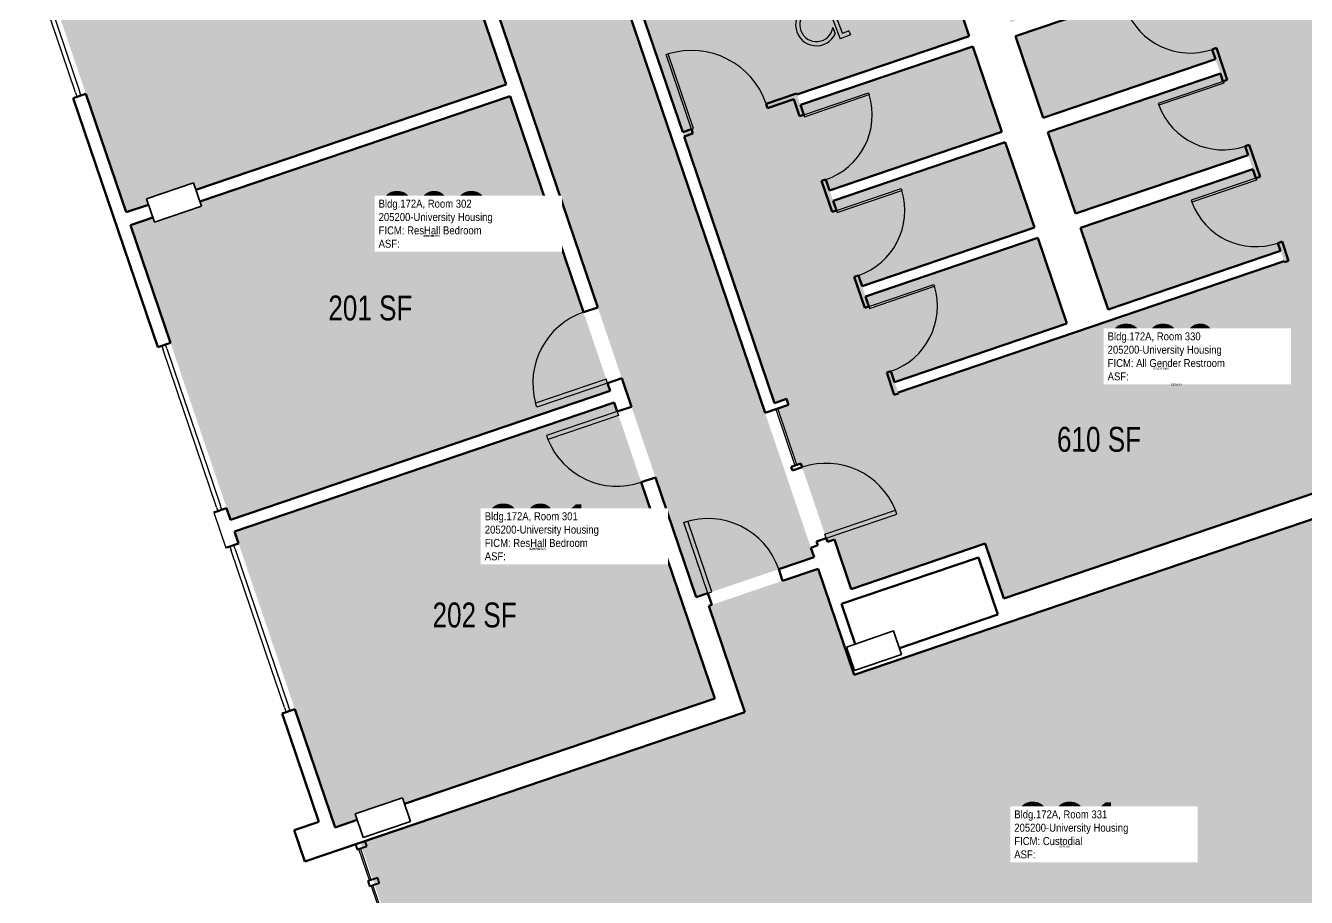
# Model space of a CAD drawing. Header units: inches. Extents: x 69231989 to 69233852, y 27661192 to 27663777.
# Drawn here: x 69232142 to 69232759, y 27662717 to 27663137 of the extents above; entities that cross this region are included whole.
import ezdxf
from ezdxf.enums import TextEntityAlignment as Align

# ---------------------------------------------------------------- set-up
doc = ezdxf.new("R2010")
doc.units = ezdxf.units.IN
doc.header["$LTSCALE"] = 100
doc.header["$MEASUREMENT"] = 0
doc.layers.get('0').update_dxf_attribs({"linetype": 'CONTINUOUS'})
for name, color, linetype in [('A-COLS', 5, 'CONTINUOUS'), ('A-DOOR', 2, 'CONTINUOUS'), ('A-GLAZ', 1, 'CONTINUOUS'), ('A-IDEN-ICON', 4, 'CONTINUOUS'), ('A-IDEN-RNUM', 7, 'CONTINUOUS'), ('A-IDEN-SNUM', 4, 'CONTINUOUS'), ('A-IDEN-VNUM', 4, 'CONTINUOUS'), ('A-WALL', 5, 'CONTINUOUS'), ('AREA-TEXT', 3, 'CONTINUOUS'), ('Rooms-Category-Color', 7, 'CONTINUOUS'), ('Rooms-College-Color', 7, 'CONTINUOUS'), ('Rooms-Department-Color', 7, 'CONTINUOUS'), ('Rooms-Division-Color', 7, 'CONTINUOUS'), ('Rooms-Information', 7, 'CONTINUOUS')]:
    doc.layers.add(name, color=color, linetype=linetype)
doc.styles.add('CP_AREA', font='arial.ttf', dxfattribs={"height": 15})
doc.styles.add('CP_ROOMSNUMBER', font='arial.ttf', dxfattribs={"height": 1})
doc.styles.add('CP_ROOMVNUMBER', font='arial.ttf', dxfattribs={"width": 0.85, "height": 0.075})

# ---------------------------------------------------------------- blocks, each defined once
blk = doc.blocks.new('08_Single-Flush - 08_Single-Flush_3_-0_ x 7_-0_-5597139-LEVEL 3')
at = {"layer": 'A-DOOR', "color": 7}
for p, q in [((16, -3.62), (16, -39.57)), ((18, -3.62), (16, -3.62)), ((18, -3.62), (18, -39.57)), ((18, -39.57), (16, -39.57))]:
    blk.add_line(p, q, dxfattribs=at)
at = {"layer": 'A-DOOR', "lineweight": 25}
blk.add_arc((18, -3.62), 36, 180, 266.81526, dxfattribs=at)
blk = doc.blocks.new('08_Single-Flush - 08_Single-Flush_3_-0_ x 7_-0_-5597140-LEVEL 3')
at = {"layer": 'A-DOOR', "color": 7}
for p, q in [((16, 3.62), (16, 39.57)), ((18, 39.57), (16, 39.57)), ((18, 3.62), (18, 39.57)), ((18, 3.62), (16, 3.62))]:
    blk.add_line(p, q, dxfattribs=at)
at = {"layer": 'A-DOOR', "lineweight": 25}
blk.add_arc((18, 3.62), 36, 93.18474, 180, dxfattribs=at)
blk = doc.blocks.new('Single-Flush Vision - 36_ x 84_-2222899-LEVEL 3')
at = {"layer": 'A-DOOR'}
for p, q in [((16, -2.9375), (16, -38.9375)), ((18, -2.9375), (16, -2.9375)), ((18, -2.9375), (18, -38.9375)), ((18, -38.9375), (16, -38.9375))]:
    blk.add_line(p, q, dxfattribs=at)
at = {"layer": 'A-DOOR', "lineweight": 25}
blk.add_arc((18, -2.9375), 36, 180, 270, dxfattribs=at)
blk = doc.blocks.new('Panel Door - Panel Door_2_-9_ x 7_-8_-4517476-LEVEL 3')
at = {"layer": 'A-DOOR', "color": 7}
for p, q in [((15.5, -1.06), (15.5, -34.05)), ((16.5, -1.06), (15.5, -1.06)), ((16.5, -1.06), (16.5, -34.05)), ((16.5, -34.05), (15.5, -34.05))]:
    blk.add_line(p, q, dxfattribs=at)
at = {"layer": 'A-DOOR', "lineweight": 25}
blk.add_arc((16.5, -1.06), 33, 180, 268.2635, dxfattribs=at)
blk = doc.blocks.new('Panel Door - Panel Door_2_-9_ x 7_-8_-4517478-LEVEL 3')
at = {"layer": 'A-DOOR', "color": 7}
for p, q in [((15.5, 1.06), (15.5, 34.05)), ((16.5, 34.05), (15.5, 34.05)), ((16.5, 1.06), (16.5, 34.05)), ((16.5, 1.06), (15.5, 1.06))]:
    blk.add_line(p, q, dxfattribs=at)
at = {"layer": 'A-DOOR', "lineweight": 25}
blk.add_arc((16.5, 1.06), 33, 91.7365, 180, dxfattribs=at)
blk = doc.blocks.new('Panel Door - Panel Door_3_-2_ x 7_-8_-4517475-LEVEL 3')
at = {"layer": 'A-DOOR', "color": 7}
for p, q in [((18, -1.06), (18, -39.05)), ((19, -1.06), (18, -1.06)), ((19, -1.06), (19, -39.05)), ((19, -39.05), (18, -39.05))]:
    blk.add_line(p, q, dxfattribs=at)
at = {"layer": 'A-DOOR', "lineweight": 25}
blk.add_arc((19, -1.06), 38, 180, 268.49204, dxfattribs=at)
blk = doc.blocks.new('08_Single-Flush - 08_Single-Flush_3_-0_ x 7_-0_-3393118-LEVEL 3')
at = {"layer": 'A-DOOR', "color": 7}
for p, q in [((16, 2.5), (16, 38.44)), ((18, 38.44), (16, 38.44)), ((18, 2.5), (18, 38.44)), ((18, 2.5), (16, 2.5))]:
    blk.add_line(p, q, dxfattribs=at)
at = {"layer": 'A-DOOR', "lineweight": 25}
blk.add_arc((18, 2.5), 36, 93.18474, 180, dxfattribs=at)
blk = doc.blocks.new('CPHC')
for p, q in [((5.49, 8), (5.01, 15.77)), ((6.31, 11), (6.12, 14.1)), ((4.7, 9.57), (4.63, 10.7)), ((10, 11), (6.31, 11)), ((6.37, 10), (10, 10)), ((6.43, 9), (6.37, 10)), ((10, 11), (10, 10)), ((5.49, 8), (10.79, 8)), ((11.48, 9), (6.43, 9)), ((10.79, 8), (12.74, 2.99)), ((11.48, 9), (13.31, 4.28)), ((10.95, 5.66), (11.53, 4.17)), ((15.18, 3.93), (12.74, 2.99)), ((14.82, 4.87), (13.31, 4.28)), ((14.82, 4.87), (15.18, 3.93))]:
    blk.add_line(p, q)
for centre, radius, start, end in [((6.35, 15.46), 1.38, 260.2584, 166.6451), ((7, 6.3), 5, 118.3454, 334.8586), ((7, 6.3), 4, 125.1719, 350.8537)]:
    blk.add_arc(centre, radius, start, end)

msp = doc.modelspace()

# ---------------------------------------------------------------- hatches: boundary and pattern name
at = {"layer": 'Rooms-Category-Color', "true_color": 0xadadad}
for points in [[(69232956.38, 27662608), (69233013.19, 27662627.3), (69232952.18, 27662806.9), (69232902.04, 27662954.49), (69232859.22, 27663080.54), (69232801.14, 27663251.51), (69232758.74, 27663376.32), (69232700.42, 27663548), (69232680.62, 27663606.3), (69232669.1, 27663640.2), (69232612.35, 27663620.92), (69232655.85, 27663492.86), (69232641.95, 27663488.13), (69232363.28, 27663393.47), (69232349.37, 27663388.74), (69232305.86, 27663516.8), (69232249.67, 27663497.71), (69232249.05, 27663497.5), (69232258.02, 27663471.11), (69232260.83, 27663462.83), (69232280.9, 27663403.77), (69232282.26, 27663399.74), (69232282.28, 27663399.68), (69232330.81, 27663256.83), (69232381.35, 27663108.05), (69232431.49, 27662960.46), (69232465.1, 27662861.51), (69232521.92, 27662880.8), (69232520.18, 27662885.93), (69232502, 27662939.42), (69232497.34, 27662953.15), (69232429.13, 27663153.94), (69232370.58, 27663326.31), (69232368.67, 27663331.93), (69232431.51, 27663353.28), (69232432.48, 27663350.44), (69232466.57, 27663362.02), (69232465.6, 27663364.86), (69232478.15, 27663369.12), (69232479.11, 27663366.28), (69232513.2, 27663377.86), (69232512.23, 27663380.7), (69232571.77, 27663400.92), (69232669.47, 27663434.11), (69232675.09, 27663436.02), (69232722.35, 27663296.92), (69232719.51, 27663295.95), (69232731.81, 27663259.73), (69232734.65, 27663260.7), (69232735.58, 27663257.98), (69232804.25, 27663055.82), (69232814.1, 27663026.83), (69232832.86, 27662971.61), (69232834.55, 27662966.62), (69232828.87, 27662964.69), (69232829.19, 27662963.74), (69232835.72, 27662963.19), (69232845.05, 27662935.73), (69232895.99, 27662785.75), (69232893.15, 27662784.79), (69232905.82, 27662747.5), (69232908.66, 27662748.47), (69232914.51, 27662731.25), (69232923.35, 27662705.23), (69232924.51, 27662701.79), (69232924.54, 27662701.73), (69232951.21, 27662623.2)], [(69232826.83, 27662962.94), (69232805.87, 27663024.63), (69232802.56, 27663023.5), (69232792.89, 27663051.96), (69232798.69, 27663053.93), (69232733.95, 27663244.49), (69232596.48, 27663197.79), (69232616.59, 27663138.61), (69232699.67, 27663166.83), (69232702, 27663159.97), (69232618.92, 27663131.75), (69232632.27, 27663092.45), (69232715.35, 27663120.68), (69232717.69, 27663113.81), (69232634.6, 27663085.59), (69232647.95, 27663046.29), (69232731.03, 27663074.52), (69232733.37, 27663067.65), (69232650.28, 27663039.43), (69232663.63, 27663000.13), (69232746.71, 27663028.36), (69232748.4, 27663023.39), (69232714.32, 27663011.81), (69232596.49, 27662971.78), (69232596.65, 27662971.31), (69232562.4, 27662960.2), (69232560.72, 27662965.17), (69232643.74, 27662993.38), (69232629.75, 27663034.57), (69232546.72, 27663006.36), (69232545.04, 27663011.33), (69232628.06, 27663039.54), (69232614.07, 27663080.73), (69232531.04, 27663052.52), (69232529.35, 27663057.49), (69232612.38, 27663085.7), (69232598.39, 27663126.88), (69232515.36, 27663098.68), (69232513.67, 27663103.65), (69232596.7, 27663131.86), (69232576.6, 27663191.03), (69232438.65, 27663144.17), (69232502.9, 27662955.04), (69232508.7, 27662957.01), (69232509.64, 27662954.26), (69232504.43, 27662952.49), (69232513.65, 27662925.36), (69232515.54, 27662926), (69232528.41, 27662888.13), (69232531.72, 27662889.25), (69232539.81, 27662865.44), (69232604.38, 27662887.37), (69232613.39, 27662860.86), (69232772.18, 27662914.8), (69232763.18, 27662941.32)], [(69232828.05, 27662576.94), (69232827.87, 27662577.46), (69232798.84, 27662662.93), (69232797.67, 27662666.36), (69232797.65, 27662666.42), (69232785.03, 27662703.59), (69232790, 27662705.28), (69232802.64, 27662668.05), (69232880.46, 27662694.49), (69232867.82, 27662731.71), (69232885.98, 27662737.88), (69232901.13, 27662743.03), (69232899.89, 27662746.68), (69232887.59, 27662782.9), (69232839.22, 27662925.3), (69232778.41, 27662904.64), (69232775.92, 27662903.8), (69232615.9, 27662849.44), (69232614.64, 27662849.01), (69232564.75, 27662832.06), (69232543.68, 27662824.9), (69232541.19, 27662824.06), (69232540.35, 27662826.54), (69232536.71, 27662837.25), (69232529.29, 27662859.09), (69232528.45, 27662861.58), (69232523.81, 27662875.24), (69232471.14, 27662857.35), (69232488.52, 27662806.17), (69232328.03, 27662751.65), (69232305.31, 27662743.93), (69232303.24, 27662743.22), (69232303.42, 27662742.67), (69232408.17, 27662434.31), (69232426.5, 27662440.54), (69232427.33, 27662440.82), (69232430.36, 27662441.85), (69232577.13, 27662491.71), (69232565.09, 27662527.15), (69232639.77, 27662552.49), (69232609.57, 27662641.54), (69232722.33, 27662679.84), (69232764.61, 27662555.39)]]:
    msp.add_hatch(color=253, dxfattribs=at).paths.add_polyline_path(points)
at = {"layer": 'Rooms-Category-Color', "true_color": 0x728ef3}
for points in [[(69232200.15, 27663053.49), (69232222.87, 27663061.21), (69232224.06, 27663057.72), (69232373.54, 27663108.5), (69232324.89, 27663251.71), (69232141.97, 27663189.57), (69232190.42, 27663046.95), (69232201.13, 27663050.59)], [(69232226.73, 27663049.85), (69232223.65, 27663048.8), (69232204.01, 27663042.13), (69232203.22, 27663044.44), (69232192.51, 27663040.8), (69232240.76, 27662898.77), (69232423.68, 27662960.91), (69232375.43, 27663102.94), (69232225.95, 27663052.16)], [(69232242.65, 27662893.21), (69232291.1, 27662750.59), (69232294.6, 27662751.78), (69232297.37, 27662752.72), (69232299.74, 27662753.52), (69232301.81, 27662754.22), (69232300.82, 27662757.12), (69232323.55, 27662764.84), (69232324.53, 27662761.94), (69232474.02, 27662812.72), (69232459.18, 27662856.39), (69232425.57, 27662955.35)]]:
    msp.add_hatch(color=171, dxfattribs=at).paths.add_polyline_path(points)
at = {"layer": 'Rooms-College-Color', "true_color": 0xadadad}
for points in [[(69232956.38, 27662608), (69233013.19, 27662627.3), (69232952.18, 27662806.9), (69232902.04, 27662954.49), (69232859.22, 27663080.54), (69232801.14, 27663251.51), (69232758.74, 27663376.32), (69232700.42, 27663548), (69232680.62, 27663606.3), (69232669.1, 27663640.2), (69232612.35, 27663620.92), (69232655.85, 27663492.86), (69232641.95, 27663488.13), (69232363.28, 27663393.47), (69232349.37, 27663388.74), (69232305.86, 27663516.8), (69232249.67, 27663497.71), (69232249.05, 27663497.5), (69232258.02, 27663471.11), (69232260.83, 27663462.83), (69232280.9, 27663403.77), (69232282.26, 27663399.74), (69232282.28, 27663399.68), (69232330.81, 27663256.83), (69232381.35, 27663108.05), (69232431.49, 27662960.46), (69232465.1, 27662861.51), (69232521.92, 27662880.8), (69232520.18, 27662885.93), (69232502, 27662939.42), (69232497.34, 27662953.15), (69232429.13, 27663153.94), (69232370.58, 27663326.31), (69232368.67, 27663331.93), (69232431.51, 27663353.28), (69232432.48, 27663350.44), (69232466.57, 27663362.02), (69232465.6, 27663364.86), (69232478.15, 27663369.12), (69232479.11, 27663366.28), (69232513.2, 27663377.86), (69232512.23, 27663380.7), (69232571.77, 27663400.92), (69232669.47, 27663434.11), (69232675.09, 27663436.02), (69232722.35, 27663296.92), (69232719.51, 27663295.95), (69232731.81, 27663259.73), (69232734.65, 27663260.7), (69232735.58, 27663257.98), (69232804.25, 27663055.82), (69232814.1, 27663026.83), (69232832.86, 27662971.61), (69232834.55, 27662966.62), (69232828.87, 27662964.69), (69232829.19, 27662963.74), (69232835.72, 27662963.19), (69232845.05, 27662935.73), (69232895.99, 27662785.75), (69232893.15, 27662784.79), (69232905.82, 27662747.5), (69232908.66, 27662748.47), (69232914.51, 27662731.25), (69232923.35, 27662705.23), (69232924.51, 27662701.79), (69232924.54, 27662701.73), (69232951.21, 27662623.2)], [(69232200.15, 27663053.49), (69232222.87, 27663061.21), (69232224.06, 27663057.72), (69232373.54, 27663108.5), (69232324.89, 27663251.71), (69232141.97, 27663189.57), (69232190.42, 27663046.95), (69232201.13, 27663050.59)], [(69232826.83, 27662962.94), (69232805.87, 27663024.63), (69232802.56, 27663023.5), (69232792.89, 27663051.96), (69232798.69, 27663053.93), (69232733.95, 27663244.49), (69232596.48, 27663197.79), (69232616.59, 27663138.61), (69232699.67, 27663166.83), (69232702, 27663159.97), (69232618.92, 27663131.75), (69232632.27, 27663092.45), (69232715.35, 27663120.68), (69232717.69, 27663113.81), (69232634.6, 27663085.59), (69232647.95, 27663046.29), (69232731.03, 27663074.52), (69232733.37, 27663067.65), (69232650.28, 27663039.43), (69232663.63, 27663000.13), (69232746.71, 27663028.36), (69232748.4, 27663023.39), (69232714.32, 27663011.81), (69232596.49, 27662971.78), (69232596.65, 27662971.31), (69232562.4, 27662960.2), (69232560.72, 27662965.17), (69232643.74, 27662993.38), (69232629.75, 27663034.57), (69232546.72, 27663006.36), (69232545.04, 27663011.33), (69232628.06, 27663039.54), (69232614.07, 27663080.73), (69232531.04, 27663052.52), (69232529.35, 27663057.49), (69232612.38, 27663085.7), (69232598.39, 27663126.88), (69232515.36, 27663098.68), (69232513.67, 27663103.65), (69232596.7, 27663131.86), (69232576.6, 27663191.03), (69232438.65, 27663144.17), (69232502.9, 27662955.04), (69232508.7, 27662957.01), (69232509.64, 27662954.26), (69232504.43, 27662952.49), (69232513.65, 27662925.36), (69232515.54, 27662926), (69232528.41, 27662888.13), (69232531.72, 27662889.25), (69232539.81, 27662865.44), (69232604.38, 27662887.37), (69232613.39, 27662860.86), (69232772.18, 27662914.8), (69232763.18, 27662941.32)], [(69232226.73, 27663049.85), (69232223.65, 27663048.8), (69232204.01, 27663042.13), (69232203.22, 27663044.44), (69232192.51, 27663040.8), (69232240.76, 27662898.77), (69232423.68, 27662960.91), (69232375.43, 27663102.94), (69232225.95, 27663052.16)], [(69232242.65, 27662893.21), (69232291.1, 27662750.59), (69232294.6, 27662751.78), (69232297.37, 27662752.72), (69232299.74, 27662753.52), (69232301.81, 27662754.22), (69232300.82, 27662757.12), (69232323.55, 27662764.84), (69232324.53, 27662761.94), (69232474.02, 27662812.72), (69232459.18, 27662856.39), (69232425.57, 27662955.35)], [(69232828.05, 27662576.94), (69232827.87, 27662577.46), (69232798.84, 27662662.93), (69232797.67, 27662666.36), (69232797.65, 27662666.42), (69232785.03, 27662703.59), (69232790, 27662705.28), (69232802.64, 27662668.05), (69232880.46, 27662694.49), (69232867.82, 27662731.71), (69232885.98, 27662737.88), (69232901.13, 27662743.03), (69232899.89, 27662746.68), (69232887.59, 27662782.9), (69232839.22, 27662925.3), (69232778.41, 27662904.64), (69232775.92, 27662903.8), (69232615.9, 27662849.44), (69232614.64, 27662849.01), (69232564.75, 27662832.06), (69232543.68, 27662824.9), (69232541.19, 27662824.06), (69232540.35, 27662826.54), (69232536.71, 27662837.25), (69232529.29, 27662859.09), (69232528.45, 27662861.58), (69232523.81, 27662875.24), (69232471.14, 27662857.35), (69232488.52, 27662806.17), (69232328.03, 27662751.65), (69232305.31, 27662743.93), (69232303.24, 27662743.22), (69232303.42, 27662742.67), (69232408.17, 27662434.31), (69232426.5, 27662440.54), (69232427.33, 27662440.82), (69232430.36, 27662441.85), (69232577.13, 27662491.71), (69232565.09, 27662527.15), (69232639.77, 27662552.49), (69232609.57, 27662641.54), (69232722.33, 27662679.84), (69232764.61, 27662555.39)]]:
    msp.add_hatch(color=253, dxfattribs=at).paths.add_polyline_path(points)
at = {"layer": 'Rooms-Department-Color', "true_color": 0xacacac}
for points in [[(69232956.38, 27662608), (69233013.19, 27662627.3), (69232952.18, 27662806.9), (69232902.04, 27662954.49), (69232859.22, 27663080.54), (69232801.14, 27663251.51), (69232758.74, 27663376.32), (69232700.42, 27663548), (69232680.62, 27663606.3), (69232669.1, 27663640.2), (69232612.35, 27663620.92), (69232655.85, 27663492.86), (69232641.95, 27663488.13), (69232363.28, 27663393.47), (69232349.37, 27663388.74), (69232305.86, 27663516.8), (69232249.67, 27663497.71), (69232249.05, 27663497.5), (69232258.02, 27663471.11), (69232260.83, 27663462.83), (69232280.9, 27663403.77), (69232282.26, 27663399.74), (69232282.28, 27663399.68), (69232330.81, 27663256.83), (69232381.35, 27663108.05), (69232431.49, 27662960.46), (69232465.1, 27662861.51), (69232521.92, 27662880.8), (69232520.18, 27662885.93), (69232502, 27662939.42), (69232497.34, 27662953.15), (69232429.13, 27663153.94), (69232370.58, 27663326.31), (69232368.67, 27663331.93), (69232431.51, 27663353.28), (69232432.48, 27663350.44), (69232466.57, 27663362.02), (69232465.6, 27663364.86), (69232478.15, 27663369.12), (69232479.11, 27663366.28), (69232513.2, 27663377.86), (69232512.23, 27663380.7), (69232571.77, 27663400.92), (69232669.47, 27663434.11), (69232675.09, 27663436.02), (69232722.35, 27663296.92), (69232719.51, 27663295.95), (69232731.81, 27663259.73), (69232734.65, 27663260.7), (69232735.58, 27663257.98), (69232804.25, 27663055.82), (69232814.1, 27663026.83), (69232832.86, 27662971.61), (69232834.55, 27662966.62), (69232828.87, 27662964.69), (69232829.19, 27662963.74), (69232835.72, 27662963.19), (69232845.05, 27662935.73), (69232895.99, 27662785.75), (69232893.15, 27662784.79), (69232905.82, 27662747.5), (69232908.66, 27662748.47), (69232914.51, 27662731.25), (69232923.35, 27662705.23), (69232924.51, 27662701.79), (69232924.54, 27662701.73), (69232951.21, 27662623.2)], [(69232826.83, 27662962.94), (69232805.87, 27663024.63), (69232802.56, 27663023.5), (69232792.89, 27663051.96), (69232798.69, 27663053.93), (69232733.95, 27663244.49), (69232596.48, 27663197.79), (69232616.59, 27663138.61), (69232699.67, 27663166.83), (69232702, 27663159.97), (69232618.92, 27663131.75), (69232632.27, 27663092.45), (69232715.35, 27663120.68), (69232717.69, 27663113.81), (69232634.6, 27663085.59), (69232647.95, 27663046.29), (69232731.03, 27663074.52), (69232733.37, 27663067.65), (69232650.28, 27663039.43), (69232663.63, 27663000.13), (69232746.71, 27663028.36), (69232748.4, 27663023.39), (69232714.32, 27663011.81), (69232596.49, 27662971.78), (69232596.65, 27662971.31), (69232562.4, 27662960.2), (69232560.72, 27662965.17), (69232643.74, 27662993.38), (69232629.75, 27663034.57), (69232546.72, 27663006.36), (69232545.04, 27663011.33), (69232628.06, 27663039.54), (69232614.07, 27663080.73), (69232531.04, 27663052.52), (69232529.35, 27663057.49), (69232612.38, 27663085.7), (69232598.39, 27663126.88), (69232515.36, 27663098.68), (69232513.67, 27663103.65), (69232596.7, 27663131.86), (69232576.6, 27663191.03), (69232438.65, 27663144.17), (69232502.9, 27662955.04), (69232508.7, 27662957.01), (69232509.64, 27662954.26), (69232504.43, 27662952.49), (69232513.65, 27662925.36), (69232515.54, 27662926), (69232528.41, 27662888.13), (69232531.72, 27662889.25), (69232539.81, 27662865.44), (69232604.38, 27662887.37), (69232613.39, 27662860.86), (69232772.18, 27662914.8), (69232763.18, 27662941.32)], [(69232828.05, 27662576.94), (69232827.87, 27662577.46), (69232798.84, 27662662.93), (69232797.67, 27662666.36), (69232797.65, 27662666.42), (69232785.03, 27662703.59), (69232790, 27662705.28), (69232802.64, 27662668.05), (69232880.46, 27662694.49), (69232867.82, 27662731.71), (69232885.98, 27662737.88), (69232901.13, 27662743.03), (69232899.89, 27662746.68), (69232887.59, 27662782.9), (69232839.22, 27662925.3), (69232778.41, 27662904.64), (69232775.92, 27662903.8), (69232615.9, 27662849.44), (69232614.64, 27662849.01), (69232564.75, 27662832.06), (69232543.68, 27662824.9), (69232541.19, 27662824.06), (69232540.35, 27662826.54), (69232536.71, 27662837.25), (69232529.29, 27662859.09), (69232528.45, 27662861.58), (69232523.81, 27662875.24), (69232471.14, 27662857.35), (69232488.52, 27662806.17), (69232328.03, 27662751.65), (69232305.31, 27662743.93), (69232303.24, 27662743.22), (69232303.42, 27662742.67), (69232408.17, 27662434.31), (69232426.5, 27662440.54), (69232427.33, 27662440.82), (69232430.36, 27662441.85), (69232577.13, 27662491.71), (69232565.09, 27662527.15), (69232639.77, 27662552.49), (69232609.57, 27662641.54), (69232722.33, 27662679.84), (69232764.61, 27662555.39)]]:
    msp.add_hatch(color=253, dxfattribs=at).paths.add_polyline_path(points)
at = {"layer": 'Rooms-Department-Color', "true_color": 0x604aed}
for points in [[(69232200.15, 27663053.49), (69232222.87, 27663061.21), (69232224.06, 27663057.72), (69232373.54, 27663108.5), (69232324.89, 27663251.71), (69232141.97, 27663189.57), (69232190.42, 27663046.95), (69232201.13, 27663050.59)], [(69232226.73, 27663049.85), (69232223.65, 27663048.8), (69232204.01, 27663042.13), (69232203.22, 27663044.44), (69232192.51, 27663040.8), (69232240.76, 27662898.77), (69232423.68, 27662960.91), (69232375.43, 27663102.94), (69232225.95, 27663052.16)], [(69232242.65, 27662893.21), (69232291.1, 27662750.59), (69232294.6, 27662751.78), (69232297.37, 27662752.72), (69232299.74, 27662753.52), (69232301.81, 27662754.22), (69232300.82, 27662757.12), (69232323.55, 27662764.84), (69232324.53, 27662761.94), (69232474.02, 27662812.72), (69232459.18, 27662856.39), (69232425.57, 27662955.35)]]:
    msp.add_hatch(color=173, dxfattribs=at).paths.add_polyline_path(points)
at = {"layer": 'Rooms-Division-Color', "true_color": 0xadadad}
for points in [[(69232956.38, 27662608), (69233013.19, 27662627.3), (69232952.18, 27662806.9), (69232902.04, 27662954.49), (69232859.22, 27663080.54), (69232801.14, 27663251.51), (69232758.74, 27663376.32), (69232700.42, 27663548), (69232680.62, 27663606.3), (69232669.1, 27663640.2), (69232612.35, 27663620.92), (69232655.85, 27663492.86), (69232641.95, 27663488.13), (69232363.28, 27663393.47), (69232349.37, 27663388.74), (69232305.86, 27663516.8), (69232249.67, 27663497.71), (69232249.05, 27663497.5), (69232258.02, 27663471.11), (69232260.83, 27663462.83), (69232280.9, 27663403.77), (69232282.26, 27663399.74), (69232282.28, 27663399.68), (69232330.81, 27663256.83), (69232381.35, 27663108.05), (69232431.49, 27662960.46), (69232465.1, 27662861.51), (69232521.92, 27662880.8), (69232520.18, 27662885.93), (69232502, 27662939.42), (69232497.34, 27662953.15), (69232429.13, 27663153.94), (69232370.58, 27663326.31), (69232368.67, 27663331.93), (69232431.51, 27663353.28), (69232432.48, 27663350.44), (69232466.57, 27663362.02), (69232465.6, 27663364.86), (69232478.15, 27663369.12), (69232479.11, 27663366.28), (69232513.2, 27663377.86), (69232512.23, 27663380.7), (69232571.77, 27663400.92), (69232669.47, 27663434.11), (69232675.09, 27663436.02), (69232722.35, 27663296.92), (69232719.51, 27663295.95), (69232731.81, 27663259.73), (69232734.65, 27663260.7), (69232735.58, 27663257.98), (69232804.25, 27663055.82), (69232814.1, 27663026.83), (69232832.86, 27662971.61), (69232834.55, 27662966.62), (69232828.87, 27662964.69), (69232829.19, 27662963.74), (69232835.72, 27662963.19), (69232845.05, 27662935.73), (69232895.99, 27662785.75), (69232893.15, 27662784.79), (69232905.82, 27662747.5), (69232908.66, 27662748.47), (69232914.51, 27662731.25), (69232923.35, 27662705.23), (69232924.51, 27662701.79), (69232924.54, 27662701.73), (69232951.21, 27662623.2)], [(69232826.83, 27662962.94), (69232805.87, 27663024.63), (69232802.56, 27663023.5), (69232792.89, 27663051.96), (69232798.69, 27663053.93), (69232733.95, 27663244.49), (69232596.48, 27663197.79), (69232616.59, 27663138.61), (69232699.67, 27663166.83), (69232702, 27663159.97), (69232618.92, 27663131.75), (69232632.27, 27663092.45), (69232715.35, 27663120.68), (69232717.69, 27663113.81), (69232634.6, 27663085.59), (69232647.95, 27663046.29), (69232731.03, 27663074.52), (69232733.37, 27663067.65), (69232650.28, 27663039.43), (69232663.63, 27663000.13), (69232746.71, 27663028.36), (69232748.4, 27663023.39), (69232714.32, 27663011.81), (69232596.49, 27662971.78), (69232596.65, 27662971.31), (69232562.4, 27662960.2), (69232560.72, 27662965.17), (69232643.74, 27662993.38), (69232629.75, 27663034.57), (69232546.72, 27663006.36), (69232545.04, 27663011.33), (69232628.06, 27663039.54), (69232614.07, 27663080.73), (69232531.04, 27663052.52), (69232529.35, 27663057.49), (69232612.38, 27663085.7), (69232598.39, 27663126.88), (69232515.36, 27663098.68), (69232513.67, 27663103.65), (69232596.7, 27663131.86), (69232576.6, 27663191.03), (69232438.65, 27663144.17), (69232502.9, 27662955.04), (69232508.7, 27662957.01), (69232509.64, 27662954.26), (69232504.43, 27662952.49), (69232513.65, 27662925.36), (69232515.54, 27662926), (69232528.41, 27662888.13), (69232531.72, 27662889.25), (69232539.81, 27662865.44), (69232604.38, 27662887.37), (69232613.39, 27662860.86), (69232772.18, 27662914.8), (69232763.18, 27662941.32)], [(69232828.05, 27662576.94), (69232827.87, 27662577.46), (69232798.84, 27662662.93), (69232797.67, 27662666.36), (69232797.65, 27662666.42), (69232785.03, 27662703.59), (69232790, 27662705.28), (69232802.64, 27662668.05), (69232880.46, 27662694.49), (69232867.82, 27662731.71), (69232885.98, 27662737.88), (69232901.13, 27662743.03), (69232899.89, 27662746.68), (69232887.59, 27662782.9), (69232839.22, 27662925.3), (69232778.41, 27662904.64), (69232775.92, 27662903.8), (69232615.9, 27662849.44), (69232614.64, 27662849.01), (69232564.75, 27662832.06), (69232543.68, 27662824.9), (69232541.19, 27662824.06), (69232540.35, 27662826.54), (69232536.71, 27662837.25), (69232529.29, 27662859.09), (69232528.45, 27662861.58), (69232523.81, 27662875.24), (69232471.14, 27662857.35), (69232488.52, 27662806.17), (69232328.03, 27662751.65), (69232305.31, 27662743.93), (69232303.24, 27662743.22), (69232303.42, 27662742.67), (69232408.17, 27662434.31), (69232426.5, 27662440.54), (69232427.33, 27662440.82), (69232430.36, 27662441.85), (69232577.13, 27662491.71), (69232565.09, 27662527.15), (69232639.77, 27662552.49), (69232609.57, 27662641.54), (69232722.33, 27662679.84), (69232764.61, 27662555.39)]]:
    msp.add_hatch(color=253, dxfattribs=at).paths.add_polyline_path(points)
at = {"layer": 'Rooms-Division-Color', "true_color": 0x604aed}
for points in [[(69232200.15, 27663053.49), (69232222.87, 27663061.21), (69232224.06, 27663057.72), (69232373.54, 27663108.5), (69232324.89, 27663251.71), (69232141.97, 27663189.57), (69232190.42, 27663046.95), (69232201.13, 27663050.59)], [(69232226.73, 27663049.85), (69232223.65, 27663048.8), (69232204.01, 27663042.13), (69232203.22, 27663044.44), (69232192.51, 27663040.8), (69232240.76, 27662898.77), (69232423.68, 27662960.91), (69232375.43, 27663102.94), (69232225.95, 27663052.16)], [(69232242.65, 27662893.21), (69232291.1, 27662750.59), (69232294.6, 27662751.78), (69232297.37, 27662752.72), (69232299.74, 27662753.52), (69232301.81, 27662754.22), (69232300.82, 27662757.12), (69232323.55, 27662764.84), (69232324.53, 27662761.94), (69232474.02, 27662812.72), (69232459.18, 27662856.39), (69232425.57, 27662955.35)]]:
    msp.add_hatch(color=173, dxfattribs=at).paths.add_polyline_path(points)

# ---------------------------------------------------------------- linework, layer by layer
at = {"layer": 'A-COLS', "lineweight": 35}
for p, q in [((69232200.15, 27663053.49), (69232222.87, 27663061.21)), ((69232222.87, 27663061.21), (69232226.73, 27663049.85)), ((69232204.01, 27663042.13), (69232200.15, 27663053.49)), ((69232226.73, 27663049.85), (69232204.01, 27663042.13)), ((69232537.54, 27662837.54), (69232560.26, 27662845.26)), ((69232560.26, 27662845.26), (69232564.12, 27662833.89)), ((69232541.4, 27662826.17), (69232537.54, 27662837.54)), ((69232564.12, 27662833.89), (69232541.4, 27662826.17)), ((69232300.82, 27662757.12), (69232323.55, 27662764.84)), ((69232323.55, 27662764.84), (69232327.41, 27662753.48)), ((69232304.68, 27662745.76), (69232300.82, 27662757.12)), ((69232327.41, 27662753.48), (69232304.68, 27662745.76))]:
    msp.add_line(p, q, dxfattribs=at)
at = {"layer": 'A-GLAZ'}
for p, q in [((69232159.62, 27663123.62), (69232146.76, 27663161.5)), ((69232148.65, 27663162.14), (69232161.52, 27663124.26)), ((69232166.06, 27663104.68), (69232159.62, 27663123.62)), ((69232161.52, 27663124.26), (69232167.95, 27663105.33)), ((69232166.06, 27663104.68), (69232166.7, 27663102.79)), ((69232168.59, 27663103.43), (69232167.95, 27663105.33)), ((69232207.55, 27662982.54), (69232208.19, 27662980.65)), ((69232214.63, 27662961.71), (69232208.19, 27662980.65)), ((69232210.09, 27662981.29), (69232209.44, 27662983.18)), ((69232210.09, 27662981.29), (69232216.52, 27662962.35)), ((69232227.49, 27662923.83), (69232214.63, 27662961.71)), ((69232216.52, 27662962.35), (69232229.39, 27662924.48)), ((69232503.48, 27662952.17), (69232512.7, 27662925.04)), ((69232513.65, 27662925.36), (69232504.43, 27662952.49)), ((69232233.92, 27662904.9), (69232227.49, 27662923.83)), ((69232229.39, 27662924.48), (69232235.82, 27662905.54)), ((69232233.92, 27662904.9), (69232234.57, 27662903)), ((69232236.46, 27662903.65), (69232235.82, 27662905.54)), ((69232240.36, 27662885.96), (69232241, 27662884.07)), ((69232242.89, 27662884.71), (69232242.25, 27662886.6)), ((69232247.43, 27662865.13), (69232241, 27662884.07)), ((69232242.89, 27662884.71), (69232249.33, 27662865.77)), ((69232260.3, 27662827.25), (69232247.43, 27662865.13)), ((69232249.33, 27662865.77), (69232262.19, 27662827.9)), ((69232266.73, 27662808.32), (69232260.3, 27662827.25)), ((69232262.19, 27662827.9), (69232268.63, 27662808.96)), ((69232266.73, 27662808.32), (69232267.38, 27662806.42)), ((69232269.27, 27662807.07), (69232268.63, 27662808.96)), ((69232303.33, 27662740.62), (69232302.38, 27662740.29)), ((69232302.38, 27662740.29), (69232307.61, 27662724.91)), ((69232308.56, 27662725.23), (69232303.33, 27662740.62)), ((69232307.61, 27662724.91), (69232308.56, 27662725.23)), ((69232309.36, 27662722.86), (69232308.41, 27662722.54)), ((69232308.41, 27662722.54), (69232314.04, 27662705.97)), ((69232314.99, 27662706.29), (69232309.36, 27662722.86))]:
    msp.add_line(p, q, dxfattribs=at)
at = {"layer": 'A-GLAZ', "lineweight": 40}
for p, q in [((69232305.6, 27662744.03), (69232300.87, 27662742.42)), ((69232306.41, 27662741.66), (69232305.6, 27662744.03)), ((69232300.87, 27662742.42), (69232301.67, 27662740.05)), ((69232301.67, 27662740.05), (69232306.41, 27662741.66))]:
    msp.add_line(p, q, dxfattribs=at)
at = {"layer": 'A-GLAZ', "lineweight": 40, "extrusion": (0, 0, -1)}
for p, q in [((69232311.63, 27662726.27), (69232306.9, 27662724.67)), ((69232306.9, 27662724.67), (69232307.14, 27662723.96)), ((69232312.08, 27662724.97), (69232311.63, 27662726.27)), ((69232312.44, 27662723.91), (69232312.08, 27662724.97)), ((69232307.14, 27662723.96), (69232307.46, 27662723.01)), ((69232307.46, 27662723.01), (69232307.7, 27662722.3)), ((69232307.7, 27662722.3), (69232312.44, 27662723.91))]:
    msp.add_line(p, q, dxfattribs=at)
at = {"layer": 'A-WALL', "lineweight": 50}
for p, q in [((69232368.67, 27663331.93), (69232498.28, 27662950.4)), ((69232337.96, 27663213.25), (69232373.54, 27663108.5)), ((69232417.68, 27663001.11), (69232344.82, 27663215.58)), ((69232576.6, 27663191.03), (69232596.7, 27663131.86)), ((69232618.92, 27663131.75), (69232702, 27663159.97)), ((69232458.6, 27663085.47), (69232438.65, 27663144.17)), ((69232596.7, 27663131.86), (69232513.67, 27663103.65)), ((69232515.36, 27663098.68), (69232598.39, 27663126.88)), ((69232598.39, 27663126.88), (69232612.38, 27663085.7)), ((69232618.92, 27663131.75), (69232632.27, 27663092.45)), ((69232715.76, 27663126.09), (69232713.75, 27663125.41)), ((69232720.98, 27663110.71), (69232715.76, 27663126.09)), ((69232632.27, 27663092.45), (69232715.35, 27663120.68)), ((69232713.75, 27663125.41), (69232715.35, 27663120.68)), ((69232717.69, 27663113.81), (69232634.6, 27663085.59)), ((69232717.69, 27663113.81), (69232718.97, 27663110.02)), ((69232373.54, 27663108.5), (69232224.06, 27663057.72)), ((69232718.97, 27663110.02), (69232720.98, 27663110.71)), ((69232171.04, 27663104), (69232164.89, 27663101.91)), ((69232164.89, 27663101.91), (69232205.66, 27662981.9)), ((69232190.42, 27663046.95), (69232171.04, 27663104)), ((69232225.95, 27663052.16), (69232375.43, 27663102.94)), ((69232375.43, 27663102.94), (69232410.81, 27662998.78)), ((69232513.51, 27663104.12), (69232498.84, 27663099.14)), ((69232499.52, 27663097.13), (69232512.18, 27663101.43)), ((69232512.18, 27663101.43), (69232514.96, 27663093.26)), ((69232513.67, 27663103.65), (69232513.51, 27663104.12)), ((69232498.84, 27663099.14), (69232499.52, 27663097.13)), ((69232516.97, 27663093.95), (69232515.36, 27663098.68)), ((69232514.96, 27663093.26), (69232516.97, 27663093.95)), ((69232462.86, 27663086.92), (69232458.6, 27663085.47)), ((69232459.28, 27663083.46), (69232463.54, 27663084.9)), ((69232502.9, 27662955.04), (69232459.28, 27663083.46)), ((69232463.54, 27663084.9), (69232462.86, 27663086.92)), ((69232612.38, 27663085.7), (69232529.35, 27663057.49)), ((69232634.6, 27663085.59), (69232647.95, 27663046.29)), ((69232531.04, 27663052.52), (69232614.07, 27663080.73)), ((69232614.07, 27663080.73), (69232628.06, 27663039.54)), ((69232731.6, 27663079.46), (69232729.59, 27663078.78)), ((69232729.59, 27663078.78), (69232731.03, 27663074.52)), ((69232736.83, 27663064.07), (69232731.6, 27663079.46)), ((69232647.95, 27663046.29), (69232731.03, 27663074.52)), ((69232733.37, 27663067.65), (69232650.28, 27663039.43)), ((69232733.37, 27663067.65), (69232734.81, 27663063.39)), ((69232734.81, 27663063.39), (69232736.83, 27663064.07)), ((69232527.59, 27663062.7), (69232525.57, 27663062.02)), ((69232525.57, 27663062.02), (69232530.64, 27663047.1)), ((69232529.35, 27663057.49), (69232527.59, 27663062.7)), ((69232532.65, 27663047.79), (69232531.04, 27663052.52)), ((69232201.13, 27663050.59), (69232190.42, 27663046.95)), ((69232530.64, 27663047.1), (69232532.65, 27663047.79)), ((69232192.51, 27663040.8), (69232203.22, 27663044.44)), ((69232211.81, 27662983.99), (69232192.51, 27663040.8)), ((69232628.06, 27663039.54), (69232545.04, 27663011.33)), ((69232650.28, 27663039.43), (69232663.63, 27663000.13)), ((69232546.72, 27663006.36), (69232629.75, 27663034.57)), ((69232629.75, 27663034.57), (69232643.74, 27662993.38)), ((69232663.63, 27663000.13), (69232746.71, 27663028.36)), ((69232747.44, 27663032.83), (69232745.43, 27663032.14)), ((69232745.43, 27663032.14), (69232746.71, 27663028.36)), ((69232750.58, 27663023.6), (69232747.44, 27663032.83)), ((69232562.4, 27662960.2), (69232748.4, 27663023.39)), ((69232748.4, 27663023.39), (69232748.56, 27663022.91)), ((69232748.56, 27663022.91), (69232750.58, 27663023.6)), ((69232543.27, 27663016.54), (69232541.25, 27663015.86)), ((69232541.25, 27663015.86), (69232546.32, 27663000.94)), ((69232545.04, 27663011.33), (69232543.27, 27663016.54)), ((69232548.33, 27663001.63), (69232546.72, 27663006.36)), ((69232410.81, 27662998.78), (69232417.68, 27663001.11)), ((69232546.32, 27663000.94), (69232548.33, 27663001.63)), ((69232643.74, 27662993.38), (69232560.72, 27662965.17)), ((69232205.66, 27662981.9), (69232211.81, 27662983.99)), ((69232429.26, 27662967.03), (69232422.39, 27662964.7)), ((69232433.92, 27662953.3), (69232429.26, 27662967.03)), ((69232558.95, 27662970.38), (69232556.93, 27662969.7)), ((69232556.93, 27662969.7), (69232560.55, 27662959.04)), ((69232560.72, 27662965.17), (69232558.95, 27662970.38)), ((69232423.68, 27662960.91), (69232240.76, 27662898.77)), ((69232422.39, 27662964.7), (69232423.68, 27662960.91)), ((69232560.55, 27662959.04), (69232562.57, 27662959.73)), ((69232562.57, 27662959.73), (69232562.4, 27662960.2)), ((69232242.65, 27662893.21), (69232425.57, 27662955.35)), ((69232425.57, 27662955.35), (69232427.06, 27662950.97)), ((69232427.06, 27662950.97), (69232433.92, 27662953.3)), ((69232498.28, 27662950.4), (69232509.64, 27662954.26)), ((69232508.7, 27662957.01), (69232502.9, 27662955.04)), ((69232509.64, 27662954.26), (69232508.7, 27662957.01)), ((69232515.54, 27662926), (69232510.81, 27662924.39)), ((69232510.81, 27662924.39), (69232511.45, 27662922.5)), ((69232511.45, 27662922.5), (69232516.18, 27662924.11)), ((69232516.18, 27662924.11), (69232515.54, 27662926)), ((69232541.19, 27662824.06), (69232839.22, 27662925.3)), ((69232445.5, 27662919.21), (69232438.64, 27662916.88)), ((69232438.64, 27662916.88), (69232474.02, 27662812.72)), ((69232465.1, 27662861.51), (69232445.5, 27662919.21)), ((69232772.18, 27662914.8), (69232613.39, 27662860.86)), ((69232238.83, 27662904.45), (69232232.67, 27662902.36)), ((69232240.76, 27662898.77), (69232238.83, 27662904.45)), ((69232244.62, 27662887.41), (69232242.65, 27662893.21)), ((69232239, 27662885.5), (69232244.62, 27662887.41)), ((69232523.67, 27662886.52), (69232520.36, 27662885.39)), ((69232520.36, 27662885.39), (69232521.92, 27662880.8)), ((69232527.76, 27662890.02), (69232523.03, 27662888.41)), ((69232523.03, 27662888.41), (69232523.67, 27662886.52)), ((69232528.41, 27662888.13), (69232527.76, 27662890.02)), ((69232531.72, 27662889.25), (69232528.41, 27662888.13)), ((69232539.81, 27662865.44), (69232531.72, 27662889.25)), ((69232539.81, 27662865.44), (69232604.38, 27662887.37)), ((69232613.39, 27662860.86), (69232604.38, 27662887.37)), ((69232521.92, 27662880.8), (69232504.87, 27662875.01)), ((69232535.11, 27662858.3), (69232601.1, 27662880.71)), ((69232601.1, 27662880.71), (69232610.47, 27662853.14)), ((69232504.87, 27662875.01), (69232506.76, 27662869.45)), ((69232506.76, 27662869.45), (69232523.81, 27662875.24)), ((69232523.81, 27662875.24), (69232541.19, 27662824.06)), ((69232470.79, 27662863.43), (69232465.1, 27662861.51)), ((69232472.68, 27662857.87), (69232470.79, 27662863.43)), ((69232471.14, 27662857.35), (69232472.68, 27662857.87)), ((69232488.52, 27662806.17), (69232471.14, 27662857.35)), ((69232541.68, 27662838.94), (69232535.11, 27662858.3)), ((69232610.47, 27662853.14), (69232563.06, 27662837.03)), ((69232474.02, 27662812.72), (69232324.53, 27662761.94)), ((69232271.72, 27662807.63), (69232265.56, 27662805.54)), ((69232265.56, 27662805.54), (69232283.29, 27662753.35)), ((69232291.1, 27662750.59), (69232271.72, 27662807.63)), ((69232276.49, 27662734.14), (69232488.52, 27662806.17)), ((69232283.29, 27662753.35), (69232271.34, 27662749.29)), ((69232271.34, 27662749.29), (69232276.49, 27662734.14)), ((69232301.81, 27662754.22), (69232291.1, 27662750.59))]:
    msp.add_line(p, q, dxfattribs=at)
at = {"layer": 'A-WALL'}
for p, q in [((69232232.67, 27662902.36), (69232238.46, 27662885.32)), ((69232238.46, 27662885.32), (69232239, 27662885.5))]:
    msp.add_line(p, q, dxfattribs=at)

# ---------------------------------------------------------------- block references
at = {"layer": 'A-DOOR'}
for name, p, rotation in [('Panel Door - Panel Door_2_-9_ x 7_-8_-4517478-LEVEL 3', (69232709.44, 27663141.37), 108.7628105889668), ('Panel Door - Panel Door_3_-2_ x 7_-8_-4517475-LEVEL 3', (69232481.19, 27663092.02), 198.7628105889668), ('Panel Door - Panel Door_2_-9_ x 7_-8_-4517478-LEVEL 3', (69232725.29, 27663094.74), 108.7628105889668), ('Panel Door - Panel Door_2_-9_ x 7_-8_-4517476-LEVEL 3', (69232521.27, 27663077.98), 108.7628105889668), ('Panel Door - Panel Door_2_-9_ x 7_-8_-4517476-LEVEL 3', (69232536.95, 27663031.82), 108.7628105889668), ('Panel Door - Panel Door_2_-9_ x 7_-8_-4517478-LEVEL 3', (69232741.13, 27663048.11), 108.7628105889668), ('Panel Door - Panel Door_2_-9_ x 7_-8_-4517476-LEVEL 3', (69232552.63, 27662985.66), 108.7628105889668), ('08_Single-Flush - 08_Single-Flush_3_-0_ x 7_-0_-5597139-LEVEL 3', (69232420.04, 27662982.9), 288.7628105889668), ('08_Single-Flush - 08_Single-Flush_3_-0_ x 7_-0_-5597140-LEVEL 3', (69232436.28, 27662935.09), 108.7628105889668), ('08_Single-Flush - 08_Single-Flush_3_-0_ x 7_-0_-3393118-LEVEL 3', (69232519.61, 27662906.26), 288.7628105889668), ('Single-Flush Vision - 36_ x 84_-2222899-LEVEL 3', (69232488.77, 27662866.44), 198.7628105889667)]:
    msp.add_blockref(name, p, dxfattribs=dict(at, rotation=rotation))
at = {"layer": 'A-IDEN-ICON', "xscale": 2, "yscale": 2, "zscale": 2}
msp.add_blockref('CPHC', (69232509.04, 27663124.58), dxfattribs=at)

# ---------------------------------------------------------------- texts
at = {"layer": 'A-IDEN-RNUM', "style": 'CP_ROOMSNUMBER'}
for s, p in [('0302-00', (69232333.69, 27663035)), ('0330-00', (69232693.92, 27662963.47)), ('0301-00', (69232384.84, 27662884.42)), ('0331-00', (69232639.99, 27662740.82))]:
    msp.add_text(s, height=1, dxfattribs=at).set_placement(p)
at = {"layer": 'A-IDEN-SNUM', "style": 'CP_ROOMSNUMBER'}
for s, p in [('172A030200', (69232333.6, 27663035)), ('172A033000', (69232684.91, 27662971.08)), ('172A030100', (69232384.75, 27662884.42)), ('172A033100', (69232634.82, 27662743.43))]:
    msp.add_text(s, height=1, dxfattribs=at).set_placement(p)
at = {"layer": 'A-IDEN-VNUM', "style": 'CP_ROOMVNUMBER', "width": 0.85}
for s, p in [('302', (69232312.08, 27663029.82)), ('330', (69232663.39, 27662965.9)), ('301', (69232363.23, 27662879.25)), ('331', (69232618.39, 27662735.65))]:
    msp.add_text(s, height=27, dxfattribs=at).set_placement(p)
at = {"layer": 'AREA-TEXT', "style": 'CP_AREA', "width": 0.75}
for s, p in [('201 SF', (69232308.1, 27663000.85)), ('610 SF', (69232659.24, 27662937.58)), ('202 SF', (69232358.33, 27662852.97))]:
    msp.add_text(s, height=12, dxfattribs=at).set_placement(p, align=Align.MIDDLE_CENTER)

# ---------------------------------------------------------------- next in the draw order: texts
at = {"layer": 'Rooms-Information', "char_height": 3.8571, "width": 86.4, "attachment_point": 7, "style": 'CP_ROOMVNUMBER', "bg_fill": 3, "box_fill_scale": 1.5, "bg_fill_color": 256, "bg_fill_true_color": 13158600, "bg_fill_transparency": 0}
for s, insert in [('Bldg.172A, Room 302^M^J205200-University Housing^M^JFICM: ResHall Bedroom^M^JASF: ', (69232312.08, 27663029.82)), ('Bldg.172A, Room 330^M^J205200-University Housing^M^JFICM: All Gender Restroom^M^JASF: ', (69232663.39, 27662965.9)), ('Bldg.172A, Room 301^M^J205200-University Housing^M^JFICM: ResHall Bedroom^M^JASF: ', (69232363.23, 27662879.25)), ('Bldg.172A, Room 331^M^J205200-University Housing^M^JFICM: Custodial^M^JASF: ', (69232618.39, 27662735.65))]:
    msp.add_mtext(s, dxfattribs=dict(at, insert=insert))

doc.saveas('drawing.dxf')
